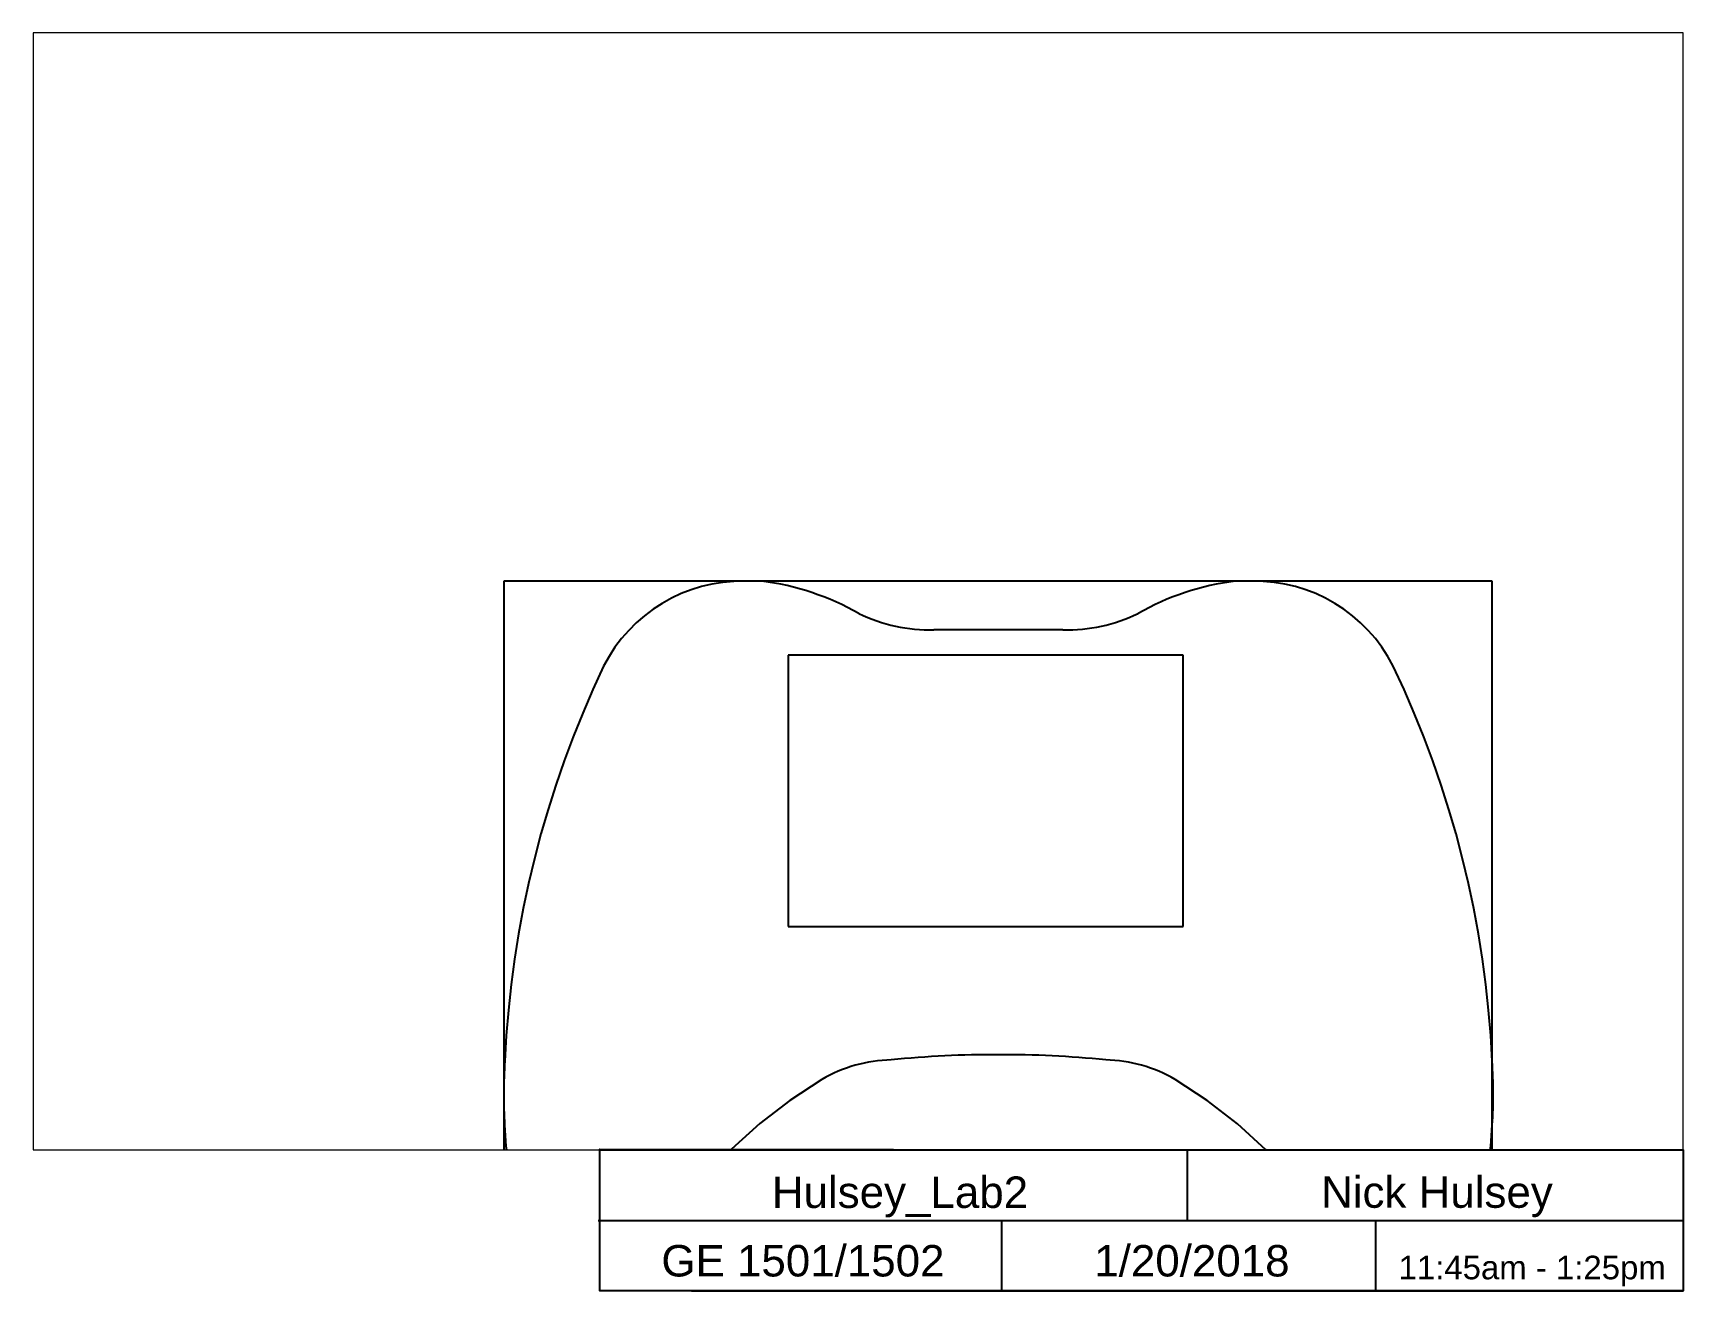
# Paper-space layout 'Layout1' of a CAD drawing. Header units: inches. Extents: x 0 to 10.5, y 0 to 8.
# The model-space entities are those that its viewports show. They can reach past a viewport. Long polylines and large blocks are cut down to what shows.
import ezdxf

# ---------------------------------------------------------------- set-up
doc = ezdxf.new("R2010")
doc.units = ezdxf.units.IN
doc.header["$MEASUREMENT"] = 0
doc.linetypes.add('ACAD_ISO02W100', pattern=[15, 12, -3])
doc.layers.add('Dimension', color=40, linetype='ACAD_ISO02W100')
doc.styles.get("Standard").update_dxf_attribs({"font": 'arial.ttf'})

# ---------------------------------------------------------------- blocks, each defined once
blk = doc.blocks.new('Basic_Block')
for p, q in [((3.597, 0.449), (7.346, 0.449)), ((6.164, 0.449), (6.164, 0)), ((7.346, 0.449), (10.501, 0.449)), ((8.545, 0.449), (8.545, 0)), ((4.192, 0), (10.501, 0))]:
    blk.add_line(p, q)
blk.add_lwpolyline([(7.346, 0), (3.608, 0.002), (3.608, 0.901), (7.346, 0.898), (7.346, 0.449)])
blk.add_lwpolyline([(3.608, 0.898), (10.501, 0.898), (10.501, 0), (3.608, 0)], close=True)
at = {"attachment_point": 1}
for s, width, insert, char_height in [('\\pi1.04961;Hulsey_Lab2', 3.69308, (3.653, 0.728), 0.2), ('\\pi0.85168;Nick Hulsey', 3.15452, (7.346, 0.729), 0.2), ('\\pi0.39152;GE 1501/1502', 2.55548, (3.608, 0.292), 0.2), ('\\pi0.59045;1/20/2018', 2.38118, (6.164, 0.292), 0.2), ('\\pi0.14587;11:45am - 1:25pm', 1.95606, (8.545, 0.224), 0.15)]:
    blk.add_mtext_dynamic_manual_height_columns(s, width=width, gutter_width=1, heights=[0], dxfattribs=dict(at, insert=insert, char_height=char_height))

msp = doc.modelspace()

# ---------------------------------------------------------------- linework, layer by layer
at = {"layer": 'Dimension'}
for points in [[(0.0061, 0.0026), (5.6875, 0.0026), (5.6875, 3.7888), (0.0061, 3.7888)], [(1.6418, 1.8037), (3.9118, 1.8037), (3.9118, 3.3637), (1.6418, 3.3637)]]:
    msp.add_lwpolyline(points, close=True, dxfattribs=at)
for points in [[(1.1642, 0.3654, -0.077027), (1.8341, 0.9252, -0.126296), (2.2335, 1.0373, -0.02825), (2.8498, 1.0671, -0.02825), (3.466, 1.0373, -0.126296), (3.8654, 0.9252, -0.077504), (4.5389, 0.3613, 0.15124)], [(5.5822, 0.1986, 0.10775), (5.6883, 0.662, 0.030384), (5.6875, 1.0298, 0.100631), (5.1193, 3.3005, 0.287437), (4.3082, 3.7887), (4.2107, 3.7887, 0.09804), (3.6521, 3.6032, -0.118137), (3.2206, 3.5087), (2.4789, 3.5087, -0.118137), (2.0474, 3.6032, 0.09804), (1.4888, 3.7887), (1.3914, 3.7887, 0.287437), (0.5803, 3.3005, 0.100631), (0.0121, 1.0298, 0.030384), (0.0113, 0.662, 0.10775), (0.1173, 0.1986, 0.133404)]]:
    msp.add_lwpolyline(points, format="xyb", dxfattribs=at)
msp.add_arc((2.6646, 0.8392), 3.0288, 353.10857, 353.42474, dxfattribs=at)

psp = doc.layouts.get("Layout1")

# ---------------------------------------------------------------- block references
psp.add_blockref('Basic_Block', (0, 0))

# ---------------------------------------------------------------- viewports
at = {"layer": '0'}
psp.add_viewport(center=(5.251, 4.451), size=(10.5, 7.10584), view_center_point=(2.0424, 3.7302), view_height=6.418397, dxfattribs=at)

doc.saveas('drawing.dxf')
